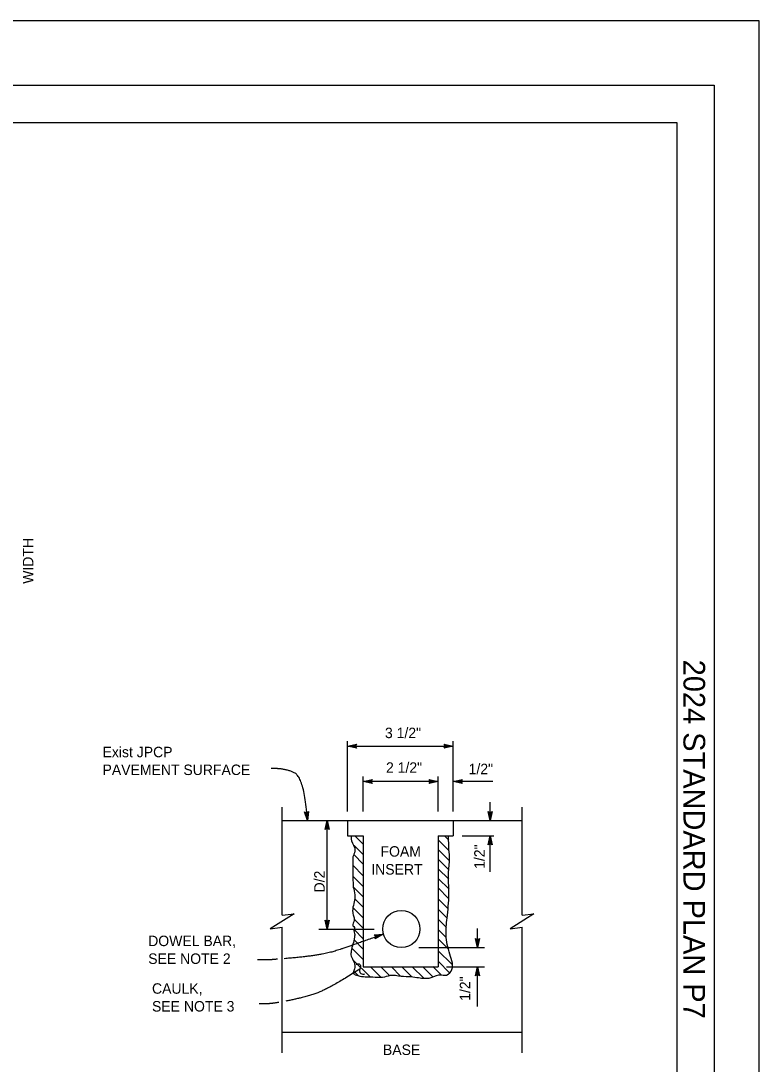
# Model space of a CAD drawing. Extents: x -893 to 867, y -474 to 712.
# Drawn here: x 373 to 867, y 14 to 712 of the extents above; entities that cross this region are included whole.
import ezdxf

# ---------------------------------------------------------------- set-up
doc = ezdxf.new("R2010")
doc.units = 0
for name, color, linetype in [('border_PLOTTING-ELEMENTS', 7, 'Continuous'), ('border_rw_22x34_Cut_Lines', 7, 'Continuous'), ('border_SHEET', 7, 'Continuous'), ('border_WITHIN-BORDER-anno', 7, 'Continuous'), ('rd_MISC', 7, 'Continuous'), ('rd_PAVEMENT', 7, 'Continuous'), ('rd_PAVEMENT-anno', 7, 'Continuous')]:
    doc.layers.add(name, color=color, linetype=linetype)

msp = doc.modelspace()

# ---------------------------------------------------------------- linework, layer by layer
at = {"layer": 'border_PLOTTING-ELEMENTS'}
for points in [[(-893.46, -474.04), (866.54, -474.04), (866.54, 711.96), (-893.46, 711.96)], [(-863.46, 668.96), (836.54, 668.96), (836.54, -431.04), (-863.46, -431.04)]]:
    msp.add_lwpolyline(points, close=True, dxfattribs=at)
at = {"layer": 'border_rw_22x34_Cut_Lines'}
msp.add_lwpolyline([(-863.46, 668.96), (836.54, 668.96), (836.54, -431.04), (-863.46, -431.04)], close=True, dxfattribs=at)
at = {"layer": 'border_SHEET'}
for p, q in [((-813.46, 643.95), (811.54, 643.95)), ((811.54, 643.95), (811.54, -406.05))]:
    msp.add_line(p, q, dxfattribs=at)
at = {"layer": 'rd_MISC'}
for p, q in [((601.76, 160.84), (596.14, 166.46)), ((659.13, 156.53), (651.9, 163.75)), ((658.99, 163.67), (656.2, 166.46)), ((601.76, 147.64), (595.39, 154.01)), ((601.76, 153.93), (595.6, 160.09)), ((659.48, 149.75), (651.9, 157.33)), ((601.76, 139.69), (594.69, 146.77)), ((658.94, 143.86), (651.9, 150.9)), ((658.95, 137.41), (651.9, 144.47)), ((601.76, 132.69), (594.82, 139.63)), ((659.13, 130.81), (651.9, 138.03)), ((601.76, 125.68), (595.1, 132.35)), ((658.88, 124.66), (651.9, 131.64)), ((601.76, 118.68), (596.12, 124.33)), ((658.34, 117.98), (651.9, 124.42)), ((601.76, 111.68), (595.03, 118.42)), ((657.86, 111.45), (651.9, 117.4)), ((601.76, 104.68), (595.69, 110.76)), ((657.44, 105.16), (651.9, 110.7)), ((601.76, 97.68), (595.6, 103.84)), ((657.29, 98.4), (651.82, 103.87)), ((601.76, 83.68), (594.1, 91.34)), ((601.76, 90.68), (595.61, 96.83)), ((658.99, 90.41), (651.9, 97.49)), ((606.37, 72.07), (594.64, 83.8)), ((660.92, 80.53), (651.9, 89.55)), ((613.37, 72.06), (606.57, 78.87)), ((619.39, 73.05), (613.57, 78.87)), ((626.75, 72.69), (620.57, 78.87)), ((634.26, 72.17), (627.57, 78.87)), ((642.23, 71.21), (634.57, 78.87)), ((648.55, 71.89), (641.57, 78.87)), ((653.93, 73.5), (648.4, 79.03)), ((659.73, 74.7), (651.9, 82.53)), ((598.58, 72.86), (595.32, 76.12))]:
    msp.add_line(p, q, dxfattribs=at)
at = {"layer": 'rd_PAVEMENT'}
for p, q in [((547.37, 185.65), (547.37, 113.32)), ((707.82, 185.64), (707.82, 113.31)), ((547.37, 176.79), (591.28, 176.79)), ((591.28, 176.79), (591.28, 166.46)), ((591.28, 176.79), (661.93, 176.79)), ((661.89, 176.78), (707.82, 176.78)), ((661.93, 176.79), (661.93, 166.46)), ((591.28, 166.46), (601.76, 166.46)), ((601.76, 166.46), (601.76, 78.87)), ((651.9, 166.46), (651.9, 78.87)), ((651.9, 166.46), (661.93, 166.46)), ((658.94, 158.66), (658.84, 166.48)), ((555.51, 114.34), (539.51, 104.34)), ((547.51, 113.34), (555.51, 114.34)), ((715.96, 114.33), (699.96, 104.33)), ((707.96, 113.33), (715.96, 114.33)), ((539.51, 104.34), (547.51, 105.34)), ((547.37, 105.32), (547.37, 21.31)), ((699.96, 104.33), (707.96, 105.33)), ((707.82, 105.31), (707.82, 21.29)), ((601.76, 78.87), (651.9, 78.87)), ((547.3, 35.2), (707.8, 35.2))]:
    msp.add_line(p, q, dxfattribs=at)
msp.add_circle((627.24, 104.15), 12.42, dxfattribs=at)
for points in [[(596.22, 158.52), (593.88, 164.46), (593.94, 166.52)], [(596.22, 158.52), (596.13, 156.2), (594.9, 152.36), (594.7, 148.91), (594.7, 145.27), (594.9, 136.45), (595.11, 132.24), (596.13, 127.06), (596.13, 126.3), (596.13, 124.76), (594.7, 115.18), (595.52, 112.3), (595.72, 110), (594.9, 106.36), (595.93, 105.21), (595.52, 103.1), (595.93, 101.19), (595.93, 98.7), (593.68, 89.3), (593.68, 86.05), (594.5, 84.13), (595.93, 80.87), (595.93, 77.61), (595.02, 74.79)], [(595.02, 74.79), (595.08, 74.69), (598.14, 72.96), (603.05, 72.2), (609.79, 72), (616.13, 72.2), (621.24, 73.35), (625.33, 72.77), (632.07, 72.39), (637.59, 71.81), (641.88, 71.24), (647.2, 71.62), (654.14, 73.54), (656.19, 73.15), (660.48, 75.84), (659.66, 87.34), (657.21, 99.99), (657.82, 111.49), (659.05, 127.4), (658.85, 142.54), (659.46, 152.5), (658.91, 158.8)]]:
    msp.add_spline(points, degree=3, dxfattribs=at)
at = {"layer": 'rd_PAVEMENT-anno'}
for p, q in [((591.28, 182.7), (591.28, 229.94)), ((591.28, 226.43), (597.28, 227.76)), ((591.28, 226.43), (661.93, 226.43)), ((597.28, 225.09), (591.28, 226.43)), ((591.28, 226.43), (591.28, 226.43)), ((597.06, 225.44), (592.66, 226.43)), ((592.67, 226.43), (597.05, 227.4)), ((594.04, 226.43), (596.87, 227.05)), ((596.83, 225.8), (594.04, 226.43)), ((595.43, 226.43), (596.63, 226.69)), ((596.65, 226.15), (595.43, 226.43)), ((597.28, 227.76), (596.48, 226.43)), ((596.48, 226.43), (597.28, 225.09)), ((597.28, 227.76), (597.28, 227.76)), ((597.28, 225.09), (597.28, 225.09)), ((656.73, 226.43), (655.93, 227.77)), ((655.93, 227.77), (655.93, 227.77)), ((655.93, 227.77), (661.93, 226.43)), ((661.93, 226.43), (655.93, 225.1)), ((655.93, 225.1), (656.73, 226.43)), ((655.93, 225.1), (655.93, 225.1)), ((656.15, 227.41), (660.55, 226.43)), ((660.54, 226.42), (656.16, 225.46)), ((659.17, 226.43), (656.34, 225.8)), ((656.38, 227.05), (659.17, 226.43)), ((656.56, 226.71), (657.79, 226.43)), ((657.79, 226.43), (656.58, 226.16)), ((661.93, 182.7), (661.93, 229.94)), ((661.93, 226.43), (661.93, 226.43)), ((601.76, 182.7), (601.76, 206.32)), ((601.76, 202.89), (607.76, 204.22)), ((651.9, 202.89), (601.76, 202.89)), ((607.76, 201.55), (601.76, 202.89)), ((601.76, 202.89), (601.76, 202.89)), ((607.54, 201.9), (603.14, 202.89)), ((603.15, 202.89), (607.53, 203.86)), ((604.52, 202.89), (607.35, 203.51)), ((607.31, 202.26), (604.52, 202.89)), ((605.91, 202.88), (607.11, 203.15)), ((607.13, 202.61), (605.91, 202.88)), ((607.76, 204.22), (606.96, 202.89)), ((606.96, 202.89), (607.76, 201.55)), ((607.76, 204.22), (607.76, 204.22)), ((646.7, 202.89), (645.9, 204.23)), ((645.9, 204.23), (645.9, 204.23)), ((645.9, 204.23), (651.9, 202.89)), ((651.9, 202.89), (645.9, 201.56)), ((645.9, 201.56), (646.7, 202.89)), ((646.12, 203.87), (650.52, 202.89)), ((650.51, 202.89), (646.14, 201.92)), ((649.14, 202.89), (646.31, 202.26)), ((646.35, 203.51), (649.14, 202.89)), ((646.53, 203.17), (647.76, 202.89)), ((647.76, 202.89), (646.55, 202.62)), ((651.9, 182.7), (651.9, 206.32)), ((651.9, 202.89), (651.9, 202.89)), ((661.93, 202.89), (667.93, 204.22)), ((688.52, 202.89), (661.93, 202.89)), ((667.93, 201.55), (661.93, 202.89)), ((661.93, 202.89), (661.93, 202.89)), ((667.71, 201.91), (663.31, 202.89)), ((663.32, 202.89), (667.7, 203.86)), ((664.69, 202.89), (667.52, 203.51)), ((667.48, 202.26), (664.69, 202.89)), ((666.07, 202.89), (667.28, 203.15)), ((667.3, 202.61), (666.07, 202.89)), ((667.93, 204.22), (667.13, 202.89)), ((667.13, 202.89), (667.93, 201.55)), ((667.93, 204.22), (667.93, 204.22)), ((607.76, 201.55), (607.76, 201.55)), ((645.9, 201.56), (645.9, 201.56)), ((667.93, 201.55), (667.93, 201.55)), ((686.75, 176.79), (686.75, 189.03)), ((564.51, 176.79), (562.53, 182.61)), ((562.53, 182.61), (562.53, 182.61)), ((562.53, 182.61), (563.94, 181.96)), ((564.36, 178.17), (562.92, 182.42)), ((564.21, 179.54), (563.28, 182.28)), ((564.06, 180.91), (563.66, 182.08)), ((563.94, 181.96), (565.19, 182.9)), ((564.2, 182.16), (564.06, 180.91)), ((564.52, 182.38), (564.21, 179.54)), ((564.86, 182.65), (564.36, 178.16)), ((565.19, 182.9), (564.51, 176.79)), ((565.19, 182.9), (565.19, 182.9)), ((686.75, 176.79), (685.42, 182.79)), ((685.42, 182.79), (685.42, 182.79)), ((685.42, 182.79), (686.75, 181.99)), ((686.75, 178.18), (685.78, 182.56)), ((686.75, 179.56), (686.13, 182.38)), ((686.75, 180.94), (686.49, 182.15)), ((686.75, 181.99), (688.09, 182.79)), ((688.09, 182.79), (686.75, 176.79)), ((687.73, 182.58), (686.75, 178.17)), ((687.37, 182.34), (686.75, 179.56)), ((687.03, 182.17), (686.75, 180.94)), ((688.09, 182.79), (688.09, 182.79)), ((564.51, 176.79), (564.51, 176.79)), ((576.29, 170.79), (577.63, 176.79)), ((576.65, 171.01), (577.63, 175.41)), ((577.63, 104.15), (577.63, 176.79)), ((577.63, 176.79), (577.63, 176.79)), ((577.63, 176.79), (578.96, 170.79)), ((577.63, 175.4), (578.6, 171.03)), ((686.75, 176.79), (686.75, 176.79)), ((577.63, 171.59), (576.29, 170.79)), ((576.29, 170.79), (576.29, 170.79)), ((577, 171.24), (577.63, 174.03)), ((577.35, 171.42), (577.63, 172.65)), ((577.63, 174.03), (578.25, 171.2)), ((577.63, 172.65), (577.89, 171.44)), ((578.96, 170.79), (577.63, 171.59)), ((578.96, 170.79), (578.96, 170.79)), ((667.84, 166.46), (689.18, 166.46)), ((685.41, 160.46), (686.75, 166.46)), ((686.75, 161.26), (685.41, 160.46)), ((685.77, 160.68), (686.75, 165.08)), ((686.13, 160.91), (686.75, 163.7)), ((686.47, 161.09), (686.75, 162.31)), ((686.75, 166.46), (686.75, 166.46)), ((686.75, 166.46), (688.08, 160.46)), ((686.75, 142.5), (686.75, 166.46)), ((686.75, 165.07), (687.72, 160.69)), ((686.75, 163.7), (687.37, 160.87)), ((686.75, 162.31), (687.01, 161.11)), ((688.08, 160.46), (686.75, 161.26)), ((685.41, 160.46), (685.41, 160.46)), ((688.08, 160.46), (688.08, 160.46)), ((577.63, 104.15), (576.3, 110.15)), ((576.3, 110.15), (576.3, 110.15)), ((576.3, 110.15), (577.63, 109.35)), ((577.63, 105.54), (576.66, 109.91)), ((577.63, 106.91), (577.01, 109.74)), ((577.63, 108.29), (577.36, 109.5)), ((577.63, 109.35), (578.97, 110.15)), ((578.97, 110.15), (577.63, 104.15)), ((578.61, 109.93), (577.63, 105.53)), ((578.25, 109.7), (577.63, 106.91)), ((577.91, 109.52), (577.63, 108.29)), ((578.97, 110.15), (578.97, 110.15)), ((571.95, 104.15), (609.12, 104.15)), ((577.63, 104.15), (577.63, 104.15)), ((609.05, 100.23), (615.18, 100.68)), ((610.2, 99.18), (609.05, 100.23)), ((609.05, 100.23), (609.05, 100.23)), ((609.36, 99.95), (613.86, 100.28)), ((609.68, 99.68), (612.53, 99.88)), ((615.18, 100.68), (609.82, 97.67)), ((609.82, 97.67), (610.2, 99.18)), ((613.85, 100.27), (609.94, 98.09)), ((609.95, 99.39), (611.21, 99.49)), ((612.53, 99.88), (610.01, 98.47)), ((611.21, 99.49), (610.13, 98.88)), ((615.18, 100.68), (615.18, 100.68)), ((678.1, 91.73), (678.1, 104.49)), ((609.82, 97.67), (609.82, 97.67)), ((638.87, 91.73), (682.96, 91.73)), ((678.1, 91.73), (676.77, 97.73)), ((676.77, 97.73), (676.77, 97.73)), ((676.77, 97.73), (678.1, 96.93)), ((678.1, 93.12), (677.13, 97.49)), ((678.11, 94.49), (677.48, 97.31)), ((678.11, 95.87), (677.84, 97.08)), ((678.1, 96.93), (679.44, 97.73)), ((679.44, 97.73), (678.1, 91.73)), ((679.09, 97.51), (678.1, 93.11)), ((678.1, 91.73), (678.1, 91.73)), ((678.73, 97.28), (678.11, 94.49)), ((678.38, 97.1), (678.11, 95.87)), ((679.44, 97.73), (679.44, 97.73)), ((657.39, 78.87), (682.96, 78.87)), ((676.76, 72.87), (678.1, 78.87)), ((677.12, 73.09), (678.1, 77.49)), ((678.1, 78.87), (678.1, 78.87)), ((678.1, 78.87), (679.43, 72.87)), ((678.1, 52.27), (678.1, 78.87)), ((678.11, 77.48), (679.07, 73.1)), ((678.1, 73.67), (676.76, 72.87)), ((676.76, 72.87), (676.76, 72.87)), ((677.48, 73.32), (678.1, 76.11)), ((677.83, 73.49), (678.1, 74.72)), ((678.1, 76.11), (678.73, 73.28)), ((678.1, 74.72), (678.37, 73.52)), ((679.43, 72.87), (678.1, 73.67)), ((679.43, 72.87), (679.43, 72.87))]:
    msp.add_line(p, q, dxfattribs=at)
for points in [[(564.51, 176.79), (562.38, 205.59), (548.84, 211.93), (540.16, 211.47)], [(615.18, 100.68), (591.61, 92.12), (572.23, 86.13), (548.94, 84.3)], [(544.41, 84), (539.25, 83.4), (535.25, 83.55), (531, 83.45)], [(599.57, 77.38), (578.85, 64.11), (562.1, 58.26), (550.05, 55.87)], [(545.29, 55.01), (540.15, 54.21), (535.58, 54.02), (532.03, 54.05)]]:
    msp.add_open_spline(points, degree=2, dxfattribs=at)
msp.add_spline([(597.09, 80.59), (597.7, 80.83), (598.39, 80.89), (599.42, 80.43), (599.86, 79.82), (600, 79.02), (599.78, 78.03), (599.57, 77.38), (599.35, 76.6), (599.4, 75.47), (599.81, 74.69), (600.73, 74.13), (602.25, 74.03), (602.55, 74.05)], degree=3, dxfattribs=at)

# ---------------------------------------------------------------- texts
at = {"layer": 'border_WITHIN-BORDER-anno'}
msp.add_text('2024 STANDARD PLAN P7', height=14.5, rotation=270, dxfattribs=at).set_placement((815.92, 284.4))
at = {"layer": 'rd_PAVEMENT-anno'}
for s, p in [('WIDTH', (381.07, 335.21)), ('1/2"', (682.97, 144.4)), ('D/2', (575.96, 128.64)), ('1/2"', (673.35, 56.07))]:
    msp.add_text(s, height=7, rotation=90, dxfattribs=at).set_placement(p)
for s, p in [('3 1/2"', (616.29, 231.89)), ('Exist JPCP', (427.37, 219.11)), ('PAVEMENT SURFACE', (427.37, 207.21)), ('2 1/2"', (616.97, 208.72)), ('1/2"', (672.24, 207.78)), ('FOAM', (613.3, 152.59)), ('INSERT', (607.11, 140.59)), ('DOWEL BAR,', (457.91, 92.7)), ('SEE NOTE 2', (457.91, 80.8)), ('CAULK,', (460.46, 60.83)), ('SEE NOTE 3', (460.46, 48.93)), ('BASE', (614.92, 19.83))]:
    msp.add_text(s, height=7, dxfattribs=at).set_placement(p)

doc.saveas('drawing.dxf')
